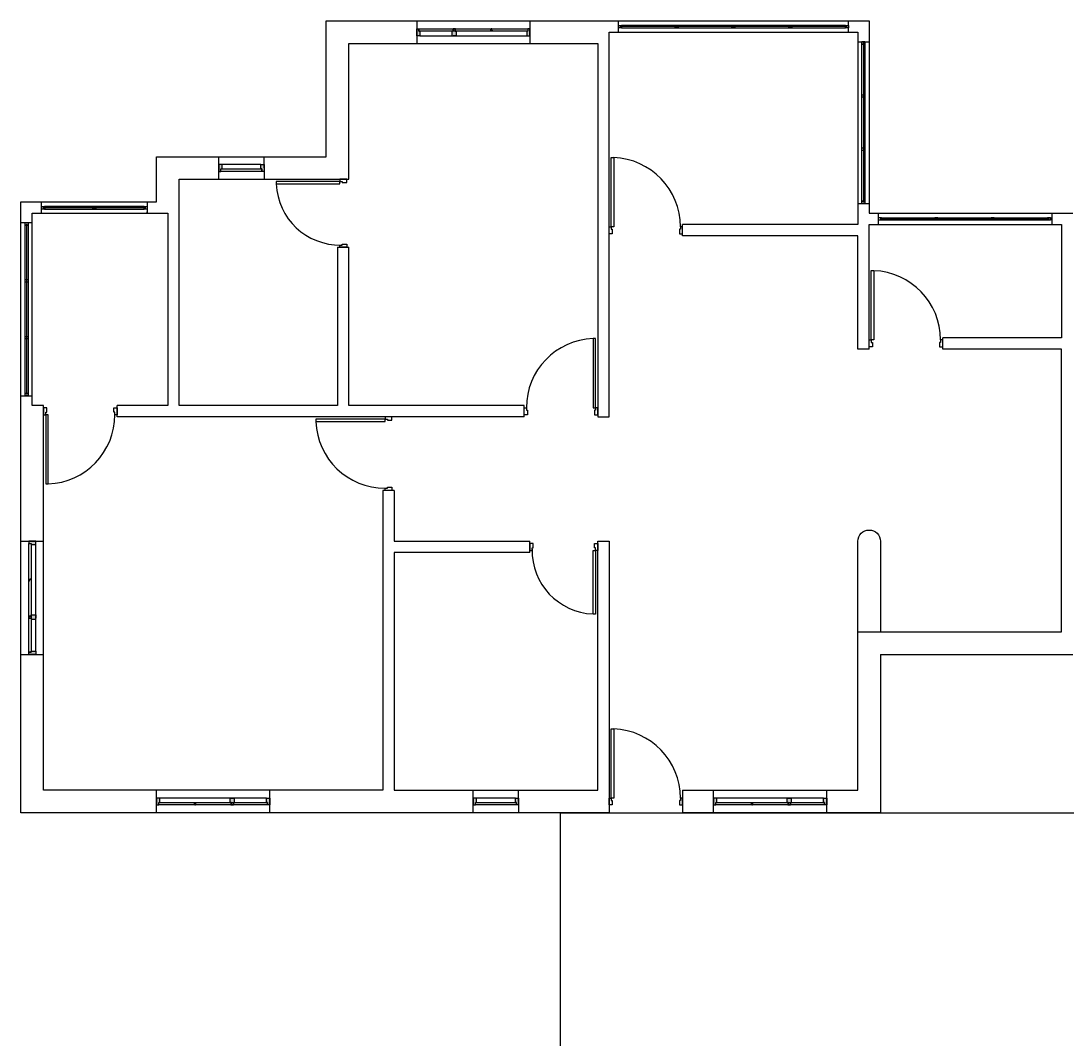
# Model space of a CAD drawing. Header units: inches. Extents: x 9745481 to 9746597, y 8297765 to 8298846.
# Drawn here: x 9745481 to 9746036, y 8298306 to 8298846 of the extents above; entities that cross this region are included whole.
import ezdxf

# ---------------------------------------------------------------- set-up
doc = ezdxf.new("R2010")
doc.units = ezdxf.units.IN
doc.header["$MEASUREMENT"] = 0
doc.layers.add('door', color=7, linetype='Continuous')
doc.layers.add('wall', color=7, linetype='Continuous')

# ---------------------------------------------------------------- blocks, each defined once
blk = doc.blocks.new('*U5')
at = {"layer": 'door'}
for points in [[(-37.31, 1.83), (-39, 1.83), (-39, -1.83), (-37.86, -1.83), (-37.86, -0.49), (-37.31, -0.49), (-37.31, 1.83)], [(-1.69, 1.83), (0, 1.83), (0, -1.83), (-1.14, -1.83), (-1.14, -0.49), (-1.69, -0.49), (-1.69, 1.83)]]:
    blk.add_lwpolyline(points, dxfattribs=at)
blk.add_lwpolyline([(-1.14, -1.83), (-1.14, -38.55), (-2.48, -38.55), (-2.48, -1.83)], close=True, dxfattribs=at)
blk.add_arc((-1.14, -1.83), 36.72, 180, 267.9101, dxfattribs=at)
blk = doc.blocks.new('*U7')
at = {"layer": 'door'}
blk.add_lwpolyline([(-1.14, 1.83), (-1.14, 38.55), (-2.48, 38.55), (-2.48, 1.83)], close=True, dxfattribs=at)
for points in [[(-37.31, -1.83), (-39, -1.83), (-39, 1.83), (-37.86, 1.83), (-37.86, 0.49), (-37.31, 0.49), (-37.31, -1.83)], [(-1.69, -1.83), (0, -1.83), (0, 1.83), (-1.14, 1.83), (-1.14, 0.49), (-1.69, 0.49), (-1.69, -1.83)]]:
    blk.add_lwpolyline(points, dxfattribs=at)
blk.add_arc((-1.14, 1.83), 36.72, 92.0899, 180, dxfattribs=at)
blk = doc.blocks.new('3ftwide door')
at = {"layer": 'door'}
blk.add_lwpolyline([(1.14, 1.83), (1.14, 35.55), (2.48, 35.55), (2.48, 1.83)], close=True, dxfattribs=at)
for points in [[(1.69, -1.83), (0, -1.83), (0, 1.83), (1.14, 1.83), (1.14, 0.49), (1.69, 0.49), (1.69, -1.83)], [(34.31, -1.83), (36, -1.83), (36, 1.83), (34.86, 1.83), (34.86, 0.49), (34.31, 0.49), (34.31, -1.83)]]:
    blk.add_lwpolyline(points, dxfattribs=at)
blk.add_arc((1.14, 1.83), 33.73, 358.8617, 87.7243, dxfattribs=at)
blk = doc.blocks.new('*U8')
at = {"layer": 'door'}
for points in [[(-1.83, 34.31), (-1.83, 36), (1.83, 36), (1.83, 34.86), (0.49, 34.86), (0.49, 34.31), (-1.83, 34.31)], [(-1.83, 1.69), (-1.83, 0), (1.83, 0), (1.83, 1.14), (0.49, 1.14), (0.49, 1.69), (-1.83, 1.69)]]:
    blk.add_lwpolyline(points, dxfattribs=at)
blk.add_lwpolyline([(1.83, 1.14), (35.55, 1.14), (35.55, 2.48), (1.83, 2.48)], close=True, dxfattribs=at)
blk.add_arc((1.83, 1.14), 33.73, 2.2757, 91.1383, dxfattribs=at)
blk = doc.blocks.new('*U6')
at = {"layer": 'door'}
for points in [[(1.69, 1.83), (0, 1.83), (0, -1.83), (1.14, -1.83), (1.14, -0.49), (1.69, -0.49), (1.69, 1.83)], [(37.31, 1.83), (39, 1.83), (39, -1.83), (37.86, -1.83), (37.86, -0.49), (37.31, -0.49), (37.31, 1.83)]]:
    blk.add_lwpolyline(points, dxfattribs=at)
blk.add_lwpolyline([(1.14, -1.83), (1.14, -38.55), (2.48, -38.55), (2.48, -1.83)], close=True, dxfattribs=at)
blk.add_arc((1.14, -1.83), 36.72, 272.0899, 0, dxfattribs=at)
blk = doc.blocks.new('*U9')
at = {"layer": 'door'}
for points in [[(-1.83, 37.31), (-1.83, 39), (1.83, 39), (1.83, 37.86), (0.49, 37.86), (0.49, 37.31), (-1.83, 37.31)], [(-1.83, 1.69), (-1.83, 0), (1.83, 0), (1.83, 1.14), (0.49, 1.14), (0.49, 1.69), (-1.83, 1.69)]]:
    blk.add_lwpolyline(points, dxfattribs=at)
blk.add_lwpolyline([(1.83, 1.14), (38.55, 1.14), (38.55, 2.48), (1.83, 2.48)], close=True, dxfattribs=at)
blk.add_arc((1.83, 1.14), 36.72, 2.0899, 90, dxfattribs=at)
blk = doc.blocks.new('*U13')
at = {"layer": 'door'}
h = blk.add_hatch(color=256, dxfattribs=at)
h.dxf.hatch_style = 1
h.paths.add_polyline_path([(0.49, 30.14), (0.49, 30.69), (1.83, 30.69), (1.83, 31.83), (-1.83, 31.83), (-1.83, 30.89), (-1.83, 30.14)])
h.paths.add_polyline_path([(0.49, 10.9), (0.49, 11.45), (0.49, 13.14), (-1.83, 13.14), (-1.83, 12.39), (-1.83, 10.9)])
h.paths.add_polyline_path([(1.83, 11.45), (1.83, 12.59), (0.49, 12.59), (0.49, 11.45)])
h.paths.add_polyline_path([(1.83, -28.17), (1.83, -27.03), (0.49, -27.03), (0.49, -26.48), (-1.83, -26.48), (-1.83, -27.23), (-1.83, -28.17)])
for p, q in [((6, 31.83), (-6, 31.83)), ((-1.83, 30.14), (-1.83, -26.48)), ((0.49, 30.69), (1.83, 30.69)), ((0.49, 30.14), (0.49, 30.69)), ((0.49, 10.9), (0.49, 13.14)), ((0.49, 11.45), (1.83, 11.45)), ((1.83, 12.59), (1.83, 11.45)), ((0.86, -8.39), (0.49, -8.39)), ((1.83, -7.19), (1.46, -7.19)), ((0.49, -27.03), (0.49, -26.48)), ((1.83, -27.03), (0.49, -27.03)), ((6, -28.17), (-6, -28.17))]:
    blk.add_line(p, q, dxfattribs=at)
for points in [[(-1.83, 30.89), (-1.83, 31.83), (1.83, 31.83), (1.83, 30.69), (0.49, 30.69), (0.49, 30.14), (-1.83, 30.14), (-1.83, 30.89)], [(0.49, 11.45), (1.83, 11.45), (1.83, 12.59), (0.49, 12.59), (0.49, 13.14), (-1.83, 13.14), (-1.83, 12.39)], [(-1.83, 11.65), (-1.83, 12.59)], [(0.49, 12.59), (1.83, 12.59), (1.83, 11.45), (0.49, 11.45), (0.49, 10.9), (-1.83, 10.9), (-1.83, 11.65)], [(-1.83, 12.39), (-1.83, 11.45)], [(1.83, -7.19), (1.46, -7.19), (0.86, -8.39), (0.49, -8.39)], [(-1.83, -27.23), (-1.83, -28.17), (1.83, -28.17), (1.83, -27.03), (0.49, -27.03), (0.49, -26.48), (-1.83, -26.48), (-1.83, -27.23)]]:
    blk.add_lwpolyline(points, dxfattribs=at)
for points in [[(1.83, 30.69), (1.83, 12.59), (0.49, 12.59), (0.49, 30.69)], [(1.83, 11.45), (1.83, -27.03), (0.49, -27.03), (0.49, 11.45)]]:
    blk.add_lwpolyline(points, close=True, dxfattribs=at)
for p in [(1.83, 11.45), (1.83, -7.79)]:
    blk.add_point(p, dxfattribs=at)
blk = doc.blocks.new('2 feet window')
at = {"layer": 'door'}
h = blk.add_hatch(color=256, dxfattribs=at)
h.dxf.hatch_style = 1
h.paths.add_polyline_path([(-10.31, -0.67), (-10.86, -0.67), (-10.86, 0.67), (-12, 0.67), (-12, -1.16), (-12, -2.99), (-11.06, -2.99), (-10.31, -2.99)])
h.paths.add_polyline_path([(12, 0.67), (10.86, 0.67), (10.86, -0.67), (10.31, -0.67), (10.31, -2.99), (11.06, -2.99), (12, -2.99)])
for p, q in [((-12, -1.16), (-12, 4.84)), ((12, 4.84), (12, -7.16)), ((-12, -1.16), (-12, -7.16)), ((-10.31, -2.99), (10.31, -2.99))]:
    blk.add_line(p, q, dxfattribs=at)
for points in [[(-11.06, -2.99), (-12, -2.99), (-12, 0.67), (-10.86, 0.67), (-10.86, -0.67), (-10.31, -0.67), (-10.31, -2.99), (-11.06, -2.99)], [(11.06, -2.99), (12, -2.99), (12, 0.67), (10.86, 0.67), (10.86, -0.67), (10.31, -0.67), (10.31, -2.99), (11.06, -2.99)]]:
    blk.add_lwpolyline(points, dxfattribs=at)
blk.add_lwpolyline([(-10.86, 0.67), (10.86, 0.67), (10.86, -0.67), (-10.86, -0.67)], close=True, dxfattribs=at)
blk = doc.blocks.new('5 feet window')
at = {"layer": 'door'}
h = blk.add_hatch(color=256, dxfattribs=at)
h.dxf.hatch_style = 1
h.paths.add_polyline_path([(-28.31, 2.32), (-28.86, 2.32), (-28.86, 3.66), (-30, 3.66), (-30, 0), (-29.06, 0), (-28.31, 0)])
h.paths.add_polyline_path([(-9.07, 2.32), (-9.62, 2.32), (-11.31, 2.32), (-11.31, 0), (-10.56, 0), (-9.07, 0)])
h.paths.add_polyline_path([(-9.62, 3.66), (-10.76, 3.66), (-10.76, 2.32), (-9.62, 2.32)])
h.paths.add_polyline_path([(30, 3.66), (28.86, 3.66), (28.86, 2.32), (28.31, 2.32), (28.31, 0), (29.06, 0), (30, 0)])
for p, q in [((-30, 7.83), (-30, -4.17)), ((30, 7.83), (30, -4.17)), ((-28.86, 2.32), (-28.86, 3.66)), ((-28.31, 2.32), (-28.86, 2.32)), ((-28.31, 0), (28.31, 0)), ((-9.07, 2.32), (-11.31, 2.32)), ((-10.76, 3.66), (-9.62, 3.66)), ((-9.62, 2.32), (-9.62, 3.66)), ((9.02, 3.66), (9.02, 3.29)), ((10.22, 2.69), (10.22, 2.32)), ((28.86, 2.32), (28.31, 2.32)), ((28.86, 3.66), (28.86, 2.32))]:
    blk.add_line(p, q, dxfattribs=at)
for points in [[(-29.06, 0), (-30, 0), (-30, 3.66), (-28.86, 3.66), (-28.86, 2.32), (-28.31, 2.32), (-28.31, 0), (-29.06, 0)], [(-9.62, 2.32), (-9.62, 3.66), (-10.76, 3.66), (-10.76, 2.32), (-11.31, 2.32), (-11.31, 0), (-10.56, 0)], [(-10.76, 2.32), (-10.76, 3.66), (-9.62, 3.66), (-9.62, 2.32), (-9.07, 2.32), (-9.07, 0), (-9.82, 0)], [(9.02, 3.66), (9.02, 3.29), (10.22, 2.69), (10.22, 2.32)], [(29.06, 0), (30, 0), (30, 3.66), (28.86, 3.66), (28.86, 2.32), (28.31, 2.32), (28.31, 0), (29.06, 0)], [(-9.82, 0), (-10.76, 0)], [(-10.56, 0), (-9.62, 0)]]:
    blk.add_lwpolyline(points, dxfattribs=at)
for points in [[(-28.86, 3.66), (-10.76, 3.66), (-10.76, 2.32), (-28.86, 2.32)], [(-9.62, 3.66), (28.86, 3.66), (28.86, 2.32), (-9.62, 2.32)]]:
    blk.add_lwpolyline(points, close=True, dxfattribs=at)
for p in [(-9.62, 3.66), (9.62, 3.66)]:
    blk.add_point(p, dxfattribs=at)
blk = doc.blocks.new('*U12')
at = {"layer": 'door'}
h = blk.add_hatch(color=256, dxfattribs=at)
h.dxf.hatch_style = 1
h.paths.add_polyline_path([(28.31, 1.34), (28.86, 1.34), (28.86, 0), (30, 0), (30, 3.66), (29.06, 3.66), (28.31, 3.66)])
h.paths.add_polyline_path([(9.07, 1.34), (9.62, 1.34), (11.31, 1.34), (11.31, 3.66), (10.56, 3.66), (9.07, 3.66)])
h.paths.add_polyline_path([(9.62, 0), (10.76, 0), (10.76, 1.34), (9.62, 1.34)])
h.paths.add_polyline_path([(-30, 0), (-28.86, 0), (-28.86, 1.34), (-28.31, 1.34), (-28.31, 3.66), (-29.06, 3.66), (-30, 3.66)])
for p, q in [((-30, -4.17), (-30, 7.83)), ((30, -4.17), (30, 7.83)), ((-28.86, 0), (-28.86, 1.34)), ((-28.86, 1.34), (-28.31, 1.34)), ((28.31, 3.66), (-28.31, 3.66)), ((-10.22, 0.97), (-10.22, 1.34)), ((-9.02, 0), (-9.02, 0.37)), ((9.07, 1.34), (11.31, 1.34)), ((9.62, 1.34), (9.62, 0)), ((28.31, 1.34), (28.86, 1.34)), ((28.86, 1.34), (28.86, 0)), ((10.76, 0), (9.62, 0))]:
    blk.add_line(p, q, dxfattribs=at)
for points in [[(-29.06, 3.66), (-30, 3.66), (-30, 0), (-28.86, 0), (-28.86, 1.34), (-28.31, 1.34), (-28.31, 3.66), (-29.06, 3.66)], [(-9.02, 0), (-9.02, 0.37), (-10.22, 0.97), (-10.22, 1.34)], [(10.76, 1.34), (10.76, 0), (9.62, 0), (9.62, 1.34), (9.07, 1.34), (9.07, 3.66), (9.82, 3.66)], [(10.56, 3.66), (9.62, 3.66)], [(9.62, 1.34), (9.62, 0), (10.76, 0), (10.76, 1.34), (11.31, 1.34), (11.31, 3.66), (10.56, 3.66)], [(9.82, 3.66), (10.76, 3.66)], [(29.06, 3.66), (30, 3.66), (30, 0), (28.86, 0), (28.86, 1.34), (28.31, 1.34), (28.31, 3.66), (29.06, 3.66)]]:
    blk.add_lwpolyline(points, dxfattribs=at)
for points in [[(9.62, 0), (-28.86, 0), (-28.86, 1.34), (9.62, 1.34)], [(28.86, 0), (10.76, 0), (10.76, 1.34), (28.86, 1.34)]]:
    blk.add_lwpolyline(points, close=True, dxfattribs=at)
for p in [(-9.62, 0), (9.62, 0)]:
    blk.add_point(p, dxfattribs=at)
blk = doc.blocks.new('*U98')
at = {"layer": 'door'}
blk.add_lwpolyline([(-0.8, 0.65), (0.8, 0.65), (0.8, -0.65), (-0.8, -0.65)], close=True, dxfattribs=at)
blk = doc.blocks.new('*U99')
at = {"layer": 'door', "color": 0, "linetype": 'ByBlock', "lineweight": -2, "transparency": 16777216}
for p in [(9746051.93, 8297870.51), (9746081.8, 8297870.51), (9746111.67, 8297870.51), (9746141.53, 8297870.51)]:
    blk.add_blockref('*U98', p, dxfattribs=at)
blk = doc.blocks.new('*U100')
at = {"layer": 'door'}
blk.add_lwpolyline([(0.65, 0.8), (0.65, -0.8), (-0.65, -0.8), (-0.65, 0.8)], close=True, dxfattribs=at)
blk = doc.blocks.new('*U101')
at = {"layer": 'door', "color": 0, "linetype": 'ByBlock', "lineweight": -2, "transparency": 16777216, "rotation": 90.00000000091654}
for p in [(9746150.4, 8297861.71), (9746150.4, 8297833.53), (9746150.4, 8297805.35), (9746150.4, 8297777.16)]:
    blk.add_blockref('*U100', p, dxfattribs=at)
blk = doc.blocks.new('*U102')
at = {"layer": 'door'}
blk.add_lwpolyline([(-0.8, 0.65), (0.8, 0.65), (0.8, -0.65), (-0.8, -0.65)], close=True, dxfattribs=at)
blk = doc.blocks.new('*U103')
at = {"layer": 'door', "color": 0, "linetype": 'ByBlock', "lineweight": -2, "transparency": 16777216}
for p in [(9746159.13, 8297768.51), (9746189.23, 8297768.51), (9746219.33, 8297768.51), (9746249.43, 8297768.51), (9746279.53, 8297768.51)]:
    blk.add_blockref('*U102', p, dxfattribs=at)
blk = doc.blocks.new('*U104')
at = {"layer": 'door'}
blk.add_lwpolyline([(-0.8, 0.65), (0.8, 0.65), (0.8, -0.65), (-0.8, -0.65)], close=True, dxfattribs=at)
blk = doc.blocks.new('*U105')
at = {"layer": 'door', "color": 0, "linetype": 'ByBlock', "lineweight": -2, "transparency": 16777216}
for p in [(9746531.13, 8297864.66), (9746558.33, 8297864.66), (9746585.53, 8297864.66)]:
    blk.add_blockref('*U104', p, dxfattribs=at)
blk = doc.blocks.new('*U106')
at = {"layer": 'door'}
blk.add_lwpolyline([(0.65, 0.8), (0.65, -0.8), (-0.65, -0.8), (-0.65, 0.8)], close=True, dxfattribs=at)
blk = doc.blocks.new('*U107')
at = {"layer": 'door', "color": 0, "linetype": 'ByBlock', "lineweight": -2, "transparency": 16777216, "rotation": 89.9999999989016}
for p in [(9746594.33, 8297963.71), (9746594.33, 8297933.53), (9746594.33, 8297903.35), (9746594.33, 8297873.16)]:
    blk.add_blockref('*U106', p, dxfattribs=at)

msp = doc.modelspace()

# ---------------------------------------------------------------- linework, layer by layer
for p, q in [((9745767.66, 8298185.51), (9745767.66, 8298425.51)), ((9745767.66, 8298425.51), (9746343.66, 8298425.51)), ((9745767.66, 8298185.51, 120), (9745767.66, 8298425.51, 120)), ((9745767.66, 8298425.51, 120), (9746343.66, 8298425.51, 120)), ((9745767.66, 8298185.51, 240), (9745767.66, 8298425.51, 240)), ((9745767.66, 8298425.51, 240), (9746343.66, 8298425.51, 240)), ((9745767.66, 8298185.51, 360), (9745767.66, 8298425.51, 360)), ((9745767.66, 8298425.51, 360), (9746343.66, 8298425.51, 360)), ((9745767.66, 8298185.51, 480), (9745767.66, 8298425.51, 480)), ((9745767.66, 8298425.51, 480), (9746343.66, 8298425.51, 480))]:
    msp.add_line(p, q)
at = {"layer": 'door'}
for p, q in [((9745798.33, 8298839.51), (9745798.33, 8298845.51)), ((9745920.33, 8298839.51), (9745920.33, 8298845.51)), ((9745919.53, 8298842.51), (9745799.13, 8298842.51)), ((9745925.33, 8298834.51), (9745931.33, 8298834.51)), ((9745928.27, 8298833.86), (9745928.27, 8298749.31)), ((9745492.33, 8298743.51), (9745492.33, 8298749.51)), ((9745548.33, 8298749.51), (9745548.33, 8298743.51)), ((9745547.53, 8298746.36), (9745493.13, 8298746.36)), ((9745548.33, 8298743.51), (9745548.33, 8298744.31)), ((9745931.33, 8298748.51), (9745925.33, 8298748.51)), ((9745487.33, 8298738.51), (9745481.33, 8298738.51)), ((9745936.33, 8298737.51), (9745936.33, 8298743.51)), ((9746026.73, 8298740.51), (9745937.13, 8298740.51)), ((9746028.33, 8298737.51), (9746028.33, 8298743.51)), ((9745484.33, 8298737.86), (9745484.33, 8298647.31)), ((9745487.33, 8298646.51), (9745481.33, 8298646.51))]:
    msp.add_line(p, q, dxfattribs=at)
for points in [[(9745918.73, 8298843.16), (9745799.93, 8298843.16), (9745799.93, 8298841.86), (9745918.73, 8298841.86)], [(9745929.07, 8298749.96), (9745927.47, 8298749.96), (9745927.47, 8298833.21), (9745929.07, 8298833.21)], [(9745546.73, 8298747.01), (9745493.93, 8298747.01), (9745493.93, 8298745.71), (9745546.73, 8298745.71)], [(9746026.73, 8298739.86), (9745937.93, 8298739.86), (9745937.93, 8298741.16), (9746026.73, 8298741.16)], [(9745485.13, 8298647.96), (9745483.53, 8298647.96), (9745483.53, 8298737.21), (9745485.13, 8298737.21)]]:
    msp.add_lwpolyline(points, close=True, dxfattribs=at)
at = {"layer": 'wall'}
for p, q in [((9745643.33, 8298833.51), (9745643.33, 8298845.51)), ((9745643.33, 8298845.51), (9745925.33, 8298845.51)), ((9745925.33, 8298845.51), (9745931.33, 8298845.51)), ((9745931.33, 8298845.51), (9745931.33, 8298743.51)), ((9745643.33, 8298773.51), (9745643.33, 8298833.51)), ((9745553.33, 8298749.51), (9745553.33, 8298773.51)), ((9745553.33, 8298773.51), (9745643.33, 8298773.51)), ((9745565.33, 8298761.51), (9745655.33, 8298761.51)), ((9745481.33, 8298425.51), (9745481.33, 8298749.51)), ((9745481.33, 8298749.51), (9745553.33, 8298749.51)), ((9745931.33, 8298743.51), (9746039.33, 8298743.51)), ((9745832.33, 8298731.51), (9745832.33, 8298737.51)), ((9745649.33, 8298725.51), (9745655.33, 8298725.51)), ((9745970.33, 8298671.51), (9745970.33, 8298677.51)), ((9745931.33, 8298671.51), (9745925.33, 8298671.51)), ((9745493.33, 8298437.51), (9745493.33, 8298641.51)), ((9745532.33, 8298635.51), (9745532.33, 8298641.51)), ((9745748.33, 8298635.51), (9745748.33, 8298641.51)), ((9745787.33, 8298635.51), (9745793.33, 8298635.51)), ((9745679.33, 8298596.51), (9745673.33, 8298596.51)), ((9745751.33, 8298563.51), (9745751.33, 8298569.51)), ((9745787.33, 8298569.51), (9745793.33, 8298569.51)), ((9745787.33, 8298437.51), (9745787.33, 8298569.51)), ((9745793.33, 8298569.51), (9745793.33, 8298569.51)), ((9745937.33, 8298509.51), (9745937.33, 8298425.51)), ((9745937.33, 8298509.51), (9746039.33, 8298509.51)), ((9745937.33, 8298509.51, 120), (9745937.33, 8298425.51, 120)), ((9745937.33, 8298509.51, 120), (9746039.33, 8298509.51, 120)), ((9745937.33, 8298509.51, 240), (9745937.33, 8298425.51, 240)), ((9745937.33, 8298509.51, 240), (9746039.33, 8298509.51, 240)), ((9745937.33, 8298509.51, 360), (9745937.33, 8298425.51, 360)), ((9745937.33, 8298509.51, 360), (9746039.33, 8298509.51, 360)), ((9745937.33, 8298509.51, 480), (9745937.33, 8298425.51, 480)), ((9745937.33, 8298509.51, 480), (9746039.33, 8298509.51, 480)), ((9745832.33, 8298437.51), (9745832.33, 8298425.51)), ((9745832.33, 8298437.51, 120), (9745832.33, 8298425.51, 120)), ((9745832.33, 8298437.51, 240), (9745832.33, 8298425.51, 240)), ((9745832.33, 8298437.51, 360), (9745832.33, 8298425.51, 360)), ((9745832.33, 8298437.51, 480), (9745832.33, 8298425.51, 480)), ((9745493.33, 8298425.51), (9745481.33, 8298425.51)), ((9745493.33, 8298425.51, 120), (9745481.33, 8298425.51, 120)), ((9745493.33, 8298425.51, 240), (9745481.33, 8298425.51, 240)), ((9745493.33, 8298425.51, 360), (9745481.33, 8298425.51, 360)), ((9745493.33, 8298425.51, 480), (9745481.33, 8298425.51, 480)), ((9745793.33, 8298425.51), (9745493.33, 8298425.51)), ((9745793.33, 8298425.51, 120), (9745493.33, 8298425.51, 120)), ((9745793.33, 8298425.51, 240), (9745493.33, 8298425.51, 240)), ((9745793.33, 8298425.51, 360), (9745493.33, 8298425.51, 360)), ((9745793.33, 8298425.51, 480), (9745493.33, 8298425.51, 480)), ((9745937.33, 8298425.51), (9745832.33, 8298425.51)), ((9745937.33, 8298425.51, 120), (9745832.33, 8298425.51, 120)), ((9745937.33, 8298425.51, 240), (9745832.33, 8298425.51, 240)), ((9745937.33, 8298425.51, 360), (9745832.33, 8298425.51, 360)), ((9745937.33, 8298425.51, 480), (9745832.33, 8298425.51, 480))]:
    msp.add_line(p, q, dxfattribs=at)
for points in [[(9745793.33, 8298635.51), (9745793.33, 8298839.51), (9745925.33, 8298839.51), (9745925.33, 8298737.51), (9745832.33, 8298737.51)], [(9745655.33, 8298761.51), (9745655.33, 8298833.51), (9745787.33, 8298833.51), (9745787.33, 8298635.51)], [(9745649.33, 8298725.51), (9745649.33, 8298641.51), (9745565.33, 8298641.51), (9745565.33, 8298761.51)], [(9745493.33, 8298641.51), (9745487.33, 8298641.51), (9745487.33, 8298743.51), (9745559.33, 8298743.51), (9745559.33, 8298641.51), (9745532.33, 8298641.51)], [(9745931.33, 8298671.51), (9745931.33, 8298737.51), (9746033.33, 8298737.51), (9746033.33, 8298677.51), (9745970.33, 8298677.51)], [(9745925.33, 8298671.51), (9745925.33, 8298731.51), (9745832.33, 8298731.51)], [(9745748.33, 8298641.51), (9745655.33, 8298641.51), (9745655.33, 8298725.51)], [(9745925.33, 8298521.51), (9746033.33, 8298521.51), (9746033.33, 8298671.51), (9745970.33, 8298671.51)], [(9745748.33, 8298635.51), (9745532.33, 8298635.51)], [(9745673.33, 8298596.51), (9745673.33, 8298437.51), (9745493.33, 8298437.51)], [(9745679.33, 8298596.51), (9745679.33, 8298569.51), (9745751.33, 8298569.51)], [(9745793.33, 8298569.51), (9745793.33, 8298425.51)], [(9745832.33, 8298437.51), (9745925.33, 8298437.51), (9745925.33, 8298569.51)], [(9745751.33, 8298563.51), (9745679.33, 8298563.51), (9745679.33, 8298437.51), (9745787.33, 8298437.51)]]:
    msp.add_lwpolyline(points, dxfattribs=at)
msp.add_lwpolyline([(9745925.33, 8298569.51, -1), (9745937.33, 8298569.51), (9745937.33, 8298521.51)], format="xyb", dxfattribs=at)

# ---------------------------------------------------------------- block references
at = {"layer": 'door', "rotation": 180.0000000117057}
for name, p in [('*U12', (9745721.33, 8298841.34)), ('*U103', (19492078.67, 16596611.03)), ('*U101', (19492078.67, 16596611.03)), ('2 feet window', (9745598.33, 8298766.35)), ('*U5', (9745793.33, 8298734.51)), ('*U8', (9745652.33, 8298761.51)), ('*U105', (19492078.67, 16596611.03)), ('*U107', (19492078.67, 16596611.03)), ('*U99', (19492078.67, 16596611.03)), ('*U5', (9745931.33, 8298674.51)), ('*U6', (9745787.33, 8298638.51)), ('*U7', (9745493.33, 8298638.51)), ('*U9', (9745676.33, 8298635.51)), ('*U13', (9745487.33, 8298541.34)), ('3ftwide door', (9745787.33, 8298566.51)), ('*U5', (9745793.33, 8298431.51)), ('*U5', (9745793.33, 8298431.51, 120)), ('*U5', (9745793.33, 8298431.51, 240)), ('*U5', (9745793.33, 8298431.51, 360)), ('*U5', (9745793.33, 8298431.51, 480)), ('5 feet window', (9745583.33, 8298433.34)), ('5 feet window', (9745583.33, 8298433.34, 120)), ('5 feet window', (9745583.33, 8298433.34, 240)), ('5 feet window', (9745583.33, 8298433.34, 360)), ('5 feet window', (9745583.33, 8298433.34, 480)), ('2 feet window', (9745733.33, 8298430.35)), ('2 feet window', (9745733.33, 8298430.35, 120)), ('2 feet window', (9745733.33, 8298430.35, 240)), ('2 feet window', (9745733.33, 8298430.35, 360)), ('2 feet window', (9745733.33, 8298430.35, 480)), ('5 feet window', (9745878.83, 8298433.34)), ('5 feet window', (9745878.83, 8298433.34, 120)), ('5 feet window', (9745878.83, 8298433.34, 240)), ('5 feet window', (9745878.83, 8298433.34, 360)), ('5 feet window', (9745878.83, 8298433.34, 480))]:
    msp.add_blockref(name, p, dxfattribs=at)

doc.saveas('drawing.dxf')
